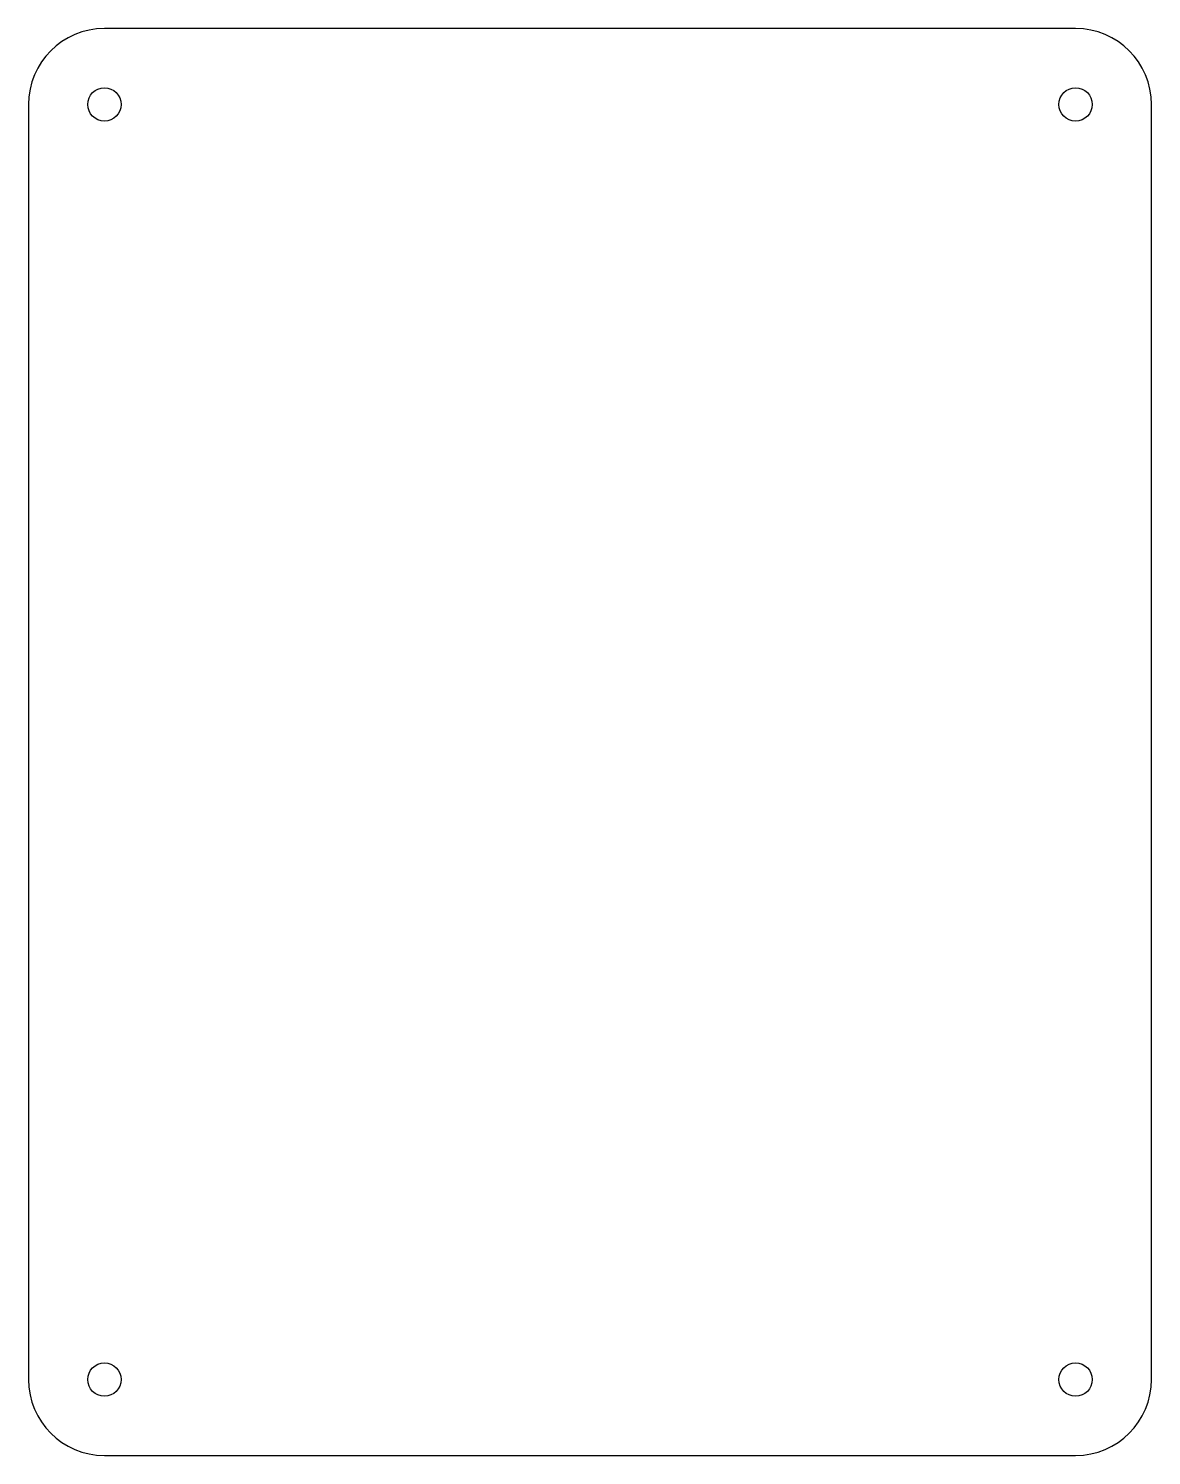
# Model space of a CAD drawing. Header units: millimetres. Extents: x 79.1 to 153.1, y 72.5 to 166.5.
import ezdxf

# ---------------------------------------------------------------- set-up
doc = ezdxf.new("R2010")
doc.units = ezdxf.units.MM
doc.layers.get('0').update_dxf_attribs({"linetype": 'CONTINUOUS'})

msp = doc.modelspace()

# ---------------------------------------------------------------- linework, layer by layer
msp.add_lwpolyline([(84.071, 166.499, 0.414213), (79.071, 161.499), (79.071, 77.499, 0.414213), (84.071, 72.499), (148.071, 72.499, 0.414213), (153.071, 77.499), (153.071, 161.499, 0.414213), (148.071, 166.499)], format="xyb", close=True)
for centre in [(84.071, 161.499), (148.071, 161.499), (84.071, 77.499), (148.071, 77.499)]:
    msp.add_circle(centre, 1.1)

doc.saveas('drawing.dxf')
